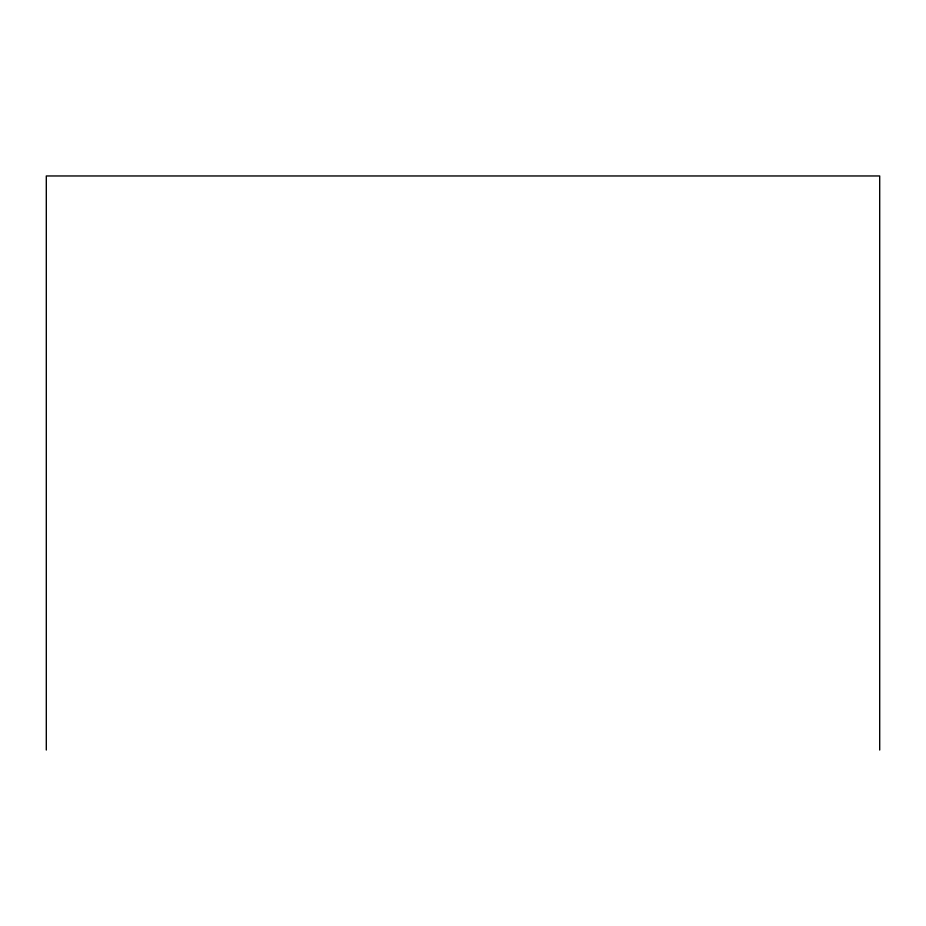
<?xml version="1.0" encoding="UTF-8"?>
<svg xmlns="http://www.w3.org/2000/svg" width="926" height="926" viewBox="0 0 926 926"><rect width="100%" height="100%" fill="white"/><g stroke="black" fill="none" stroke-linecap="round" stroke-linejoin="round"><path stroke-width="1.39" d="M879.7 750.037L879.7 175.963L46.3 175.963L46.3 750.037"/></g></svg>
